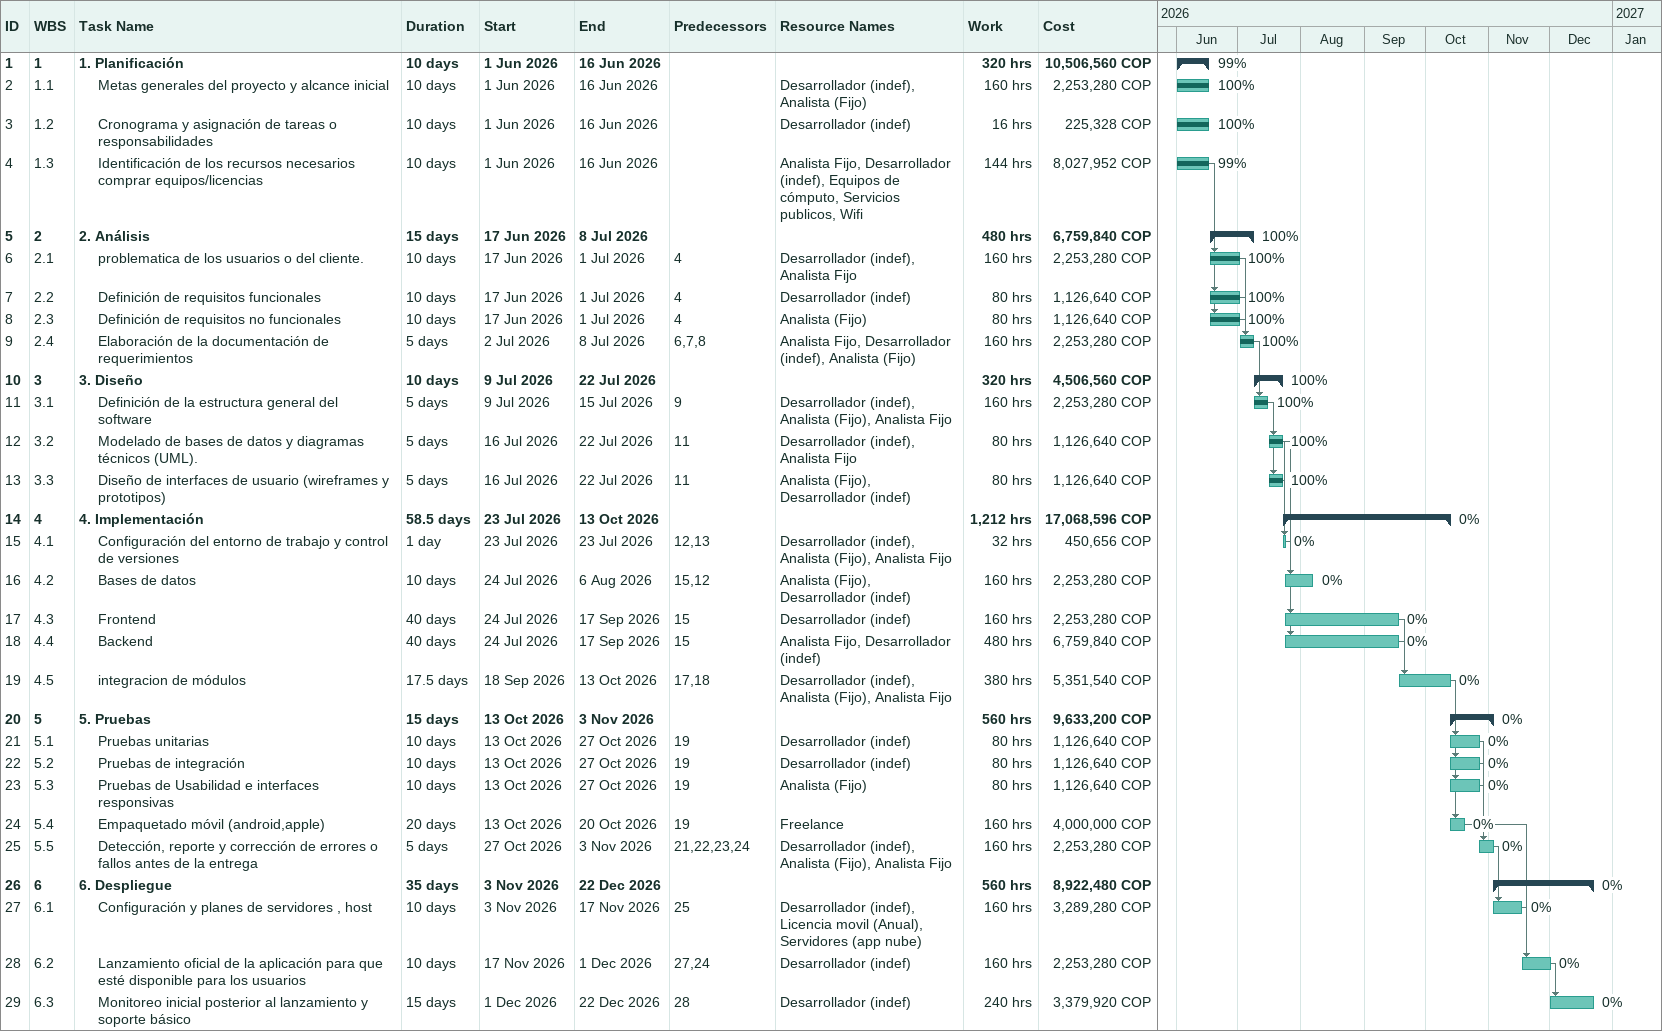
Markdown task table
| ID | WBS | Task | Duration | Start | Finish | Predecessors | Resources | % complete | Work (h) | Cost (COP) |
|---|---|---|---|---|---|---|---|---|---|---|
| 1 | 1 | **1. Planificación** | 10d | 2026-06-01 | 2026-06-16 |  |  | 99 | 320 | 10506560 |
| 2 | 1.1 | Metas generales del proyecto y alcance inicial | 10d | 2026-06-01 | 2026-06-16 |  | Desarrollador (indef), Analista (Fijo) | 100 | 160 | 2253280 |
| 3 | 1.2 | Cronograma y asignación de tareas o responsabilidades | 10d | 2026-06-01 | 2026-06-16 |  | Desarrollador (indef) | 100 | 16 | 225328 |
| 4 | 1.3 | Identificación de los recursos necesarios comprar equipos/licencias | 10d | 2026-06-01 | 2026-06-16 |  | Analista Fijo, Desarrollador (indef), Equipos de cómputo, Servicios publicos, Wifi | 99 | 144 | 8027952 |
| 5 | 2 | **2. Análisis** | 15d | 2026-06-17 | 2026-07-08 |  |  | 100 | 480 | 6759840 |
| 6 | 2.1 | problematica de los usuarios o del cliente. | 10d | 2026-06-17 | 2026-07-01 | 4 | Desarrollador (indef), Analista Fijo | 100 | 160 | 2253280 |
| 7 | 2.2 | Definición de requisitos funcionales | 10d | 2026-06-17 | 2026-07-01 | 4 | Desarrollador (indef) | 100 | 80 | 1126640 |
| 8 | 2.3 | Definición de requisitos no funcionales | 10d | 2026-06-17 | 2026-07-01 | 4 | Analista (Fijo) | 100 | 80 | 1126640 |
| 9 | 2.4 | Elaboración de la documentación de requerimientos | 5d | 2026-07-02 | 2026-07-08 | 6, 7, 8 | Analista Fijo, Desarrollador (indef), Analista (Fijo) | 100 | 160 | 2253280 |
| 10 | 3 | **3. Diseño** | 10d | 2026-07-09 | 2026-07-22 |  |  | 100 | 320 | 4506560 |
| 11 | 3.1 | Definición de la estructura general del software | 5d | 2026-07-09 | 2026-07-15 | 9 | Desarrollador (indef), Analista (Fijo), Analista Fijo | 100 | 160 | 2253280 |
| 12 | 3.2 | Modelado de bases de datos y diagramas técnicos (UML). | 5d | 2026-07-16 | 2026-07-22 | 11 | Desarrollador (indef), Analista Fijo | 100 | 80 | 1126640 |
| 13 | 3.3 | Diseño de interfaces de usuario (wireframes y prototipos) | 5d | 2026-07-16 | 2026-07-22 | 11 | Analista (Fijo), Desarrollador (indef) | 100 | 80 | 1126640 |
| 14 | 4 | **4. Implementación** | 58.5d | 2026-07-23 | 2026-10-13 |  |  | 0 | 1212 | 17068596 |
| 15 | 4.1 | Configuración del entorno de trabajo y control de versiones | 1d | 2026-07-23 | 2026-07-23 | 12, 13 | Desarrollador (indef), Analista (Fijo), Analista Fijo | 0 | 32 | 450656 |
| 16 | 4.2 | Bases de datos | 10d | 2026-07-24 | 2026-08-06 | 15, 12 | Analista (Fijo), Desarrollador (indef) | 0 | 160 | 2253280 |
| 17 | 4.3 | Frontend | 40d | 2026-07-24 | 2026-09-17 | 15 | Desarrollador (indef) | 0 | 160 | 2253280 |
| 18 | 4.4 | Backend | 40d | 2026-07-24 | 2026-09-17 | 15 | Analista Fijo, Desarrollador (indef) | 0 | 480 | 6759840 |
| 19 | 4.5 | integracion de módulos | 17.5d | 2026-09-18 | 2026-10-13 | 17, 18 | Desarrollador (indef), Analista (Fijo), Analista Fijo | 0 | 380 | 5351540 |
| 20 | 5 | **5. Pruebas** | 15d | 2026-10-13 | 2026-11-03 |  |  | 0 | 560 | 9633200 |
| 21 | 5.1 | Pruebas unitarias | 10d | 2026-10-13 | 2026-10-27 | 19 | Desarrollador (indef) | 0 | 80 | 1126640 |
| 22 | 5.2 | Pruebas de integración | 10d | 2026-10-13 | 2026-10-27 | 19 | Desarrollador (indef) | 0 | 80 | 1126640 |
| 23 | 5.3 | Pruebas de Usabilidad e interfaces responsivas | 10d | 2026-10-13 | 2026-10-27 | 19 | Analista (Fijo) | 0 | 80 | 1126640 |
| 24 | 5.4 | Empaquetado móvil (android,apple) | 20d | 2026-10-13 | 2026-10-20 | 19 | Freelance | 0 | 160 | 4000000 |
| 25 | 5.5 | Detección, reporte y corrección de errores o fallos antes de la entrega | 5d | 2026-10-27 | 2026-11-03 | 21, 22, 23, 24 | Desarrollador (indef), Analista (Fijo), Analista Fijo | 0 | 160 | 2253280 |
| 26 | 6 | **6. Despliegue** | 35d | 2026-11-03 | 2026-12-22 |  |  | 0 | 560 | 8922480 |
| 27 | 6.1 | Configuración y planes de servidores , host | 10d | 2026-11-03 | 2026-11-17 | 25 | Desarrollador (indef), Licencia movil (Anual), Servidores (app nube) | 0 | 160 | 3289280 |
| 28 | 6.2 | Lanzamiento oficial de la aplicación para que esté disponible para los usuarios | 10d | 2026-11-17 | 2026-12-01 | 27, 24 | Desarrollador (indef) | 0 | 160 | 2253280 |
| 29 | 6.3 | Monitoreo inicial posterior al lanzamiento y soporte básico | 15d | 2026-12-01 | 2026-12-22 | 28 | Desarrollador (indef) | 0 | 240 | 3379920 |
